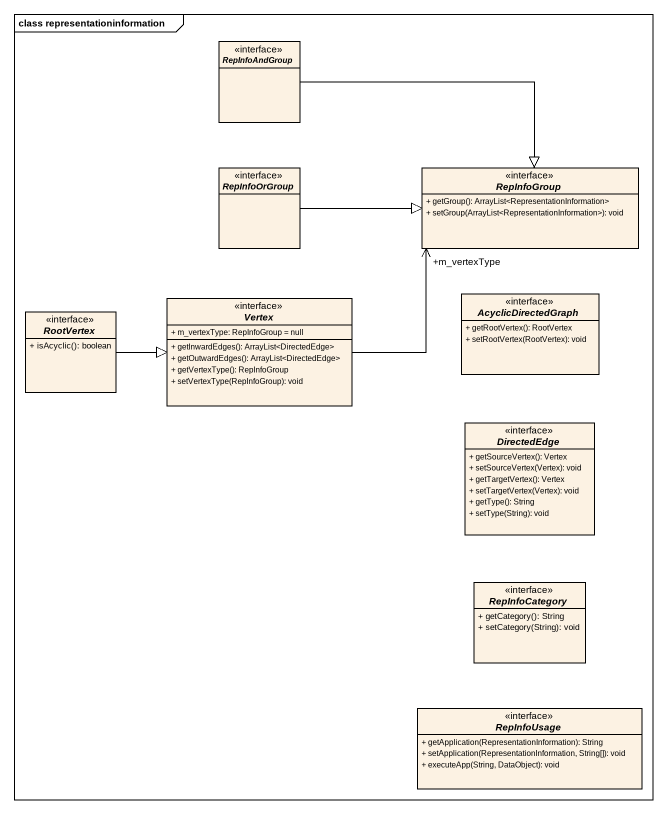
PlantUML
@startuml
mainframe class representationinformation
hide circle
hide empty members
skinparam classAttributeIconSize 0
interface RepInfoAndGroup <<interface>>
interface RepInfoOrGroup <<interface>>
interface RepInfoGroup <<interface>> {
  + getGroup(): ArrayList<RepresentationInformation>
  + setGroup(ArrayList<RepresentationInformation>): void
}
interface RootVertex <<interface>> {
  + isAcyclic(): boolean
}
interface Vertex <<interface>> {
  + m_vertexType: RepInfoGroup = null
  + getInwardEdges(): ArrayList<DirectedEdge>
  + getOutwardEdges(): ArrayList<DirectedEdge>
  + getVertexType(): RepInfoGroup
  + setVertexType(RepInfoGroup): void
}
interface AcyclicDirectedGraph <<interface>> {
  + getRootVertex(): RootVertex
  + setRootVertex(RootVertex): void
}
interface DirectedEdge <<interface>> {
  + getSourceVertex(): Vertex
  + setSourceVertex(Vertex): void
  + getTargetVertex(): Vertex
  + setTargetVertex(Vertex): void
  + getType(): String
  + setType(String): void
}
interface RepInfoCategory <<interface>> {
  + getCategory(): String
  + setCategory(String): void
}
interface RepInfoUsage <<interface>> {
  + getApplication(RepresentationInformation): String
  + setApplication(RepresentationInformation, String[]): void
  + executeApp(String, DataObject): void
}
RepInfoAndGroup -right-|> RepInfoGroup
RepInfoOrGroup -right-|> RepInfoGroup
RootVertex -right-|> Vertex
Vertex -right-> "+m_vertexType" RepInfoGroup
@enduml
